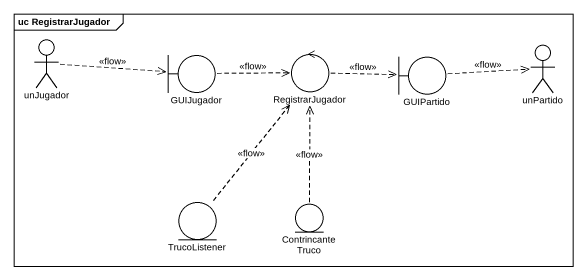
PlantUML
@startuml
mainframe uc RegistrarJugador
actor unJugador
boundary GUIJugador
control RegistrarJugador
boundary GUIPartido
actor unPartido
entity TrucoListener
entity ContrincanteTruco
unJugador .right.> GUIJugador : <<flow>>
GUIJugador .right.> RegistrarJugador : <<flow>>
RegistrarJugador .right.> GUIPartido : <<flow>>
GUIPartido .right.> unPartido : <<flow>>
TrucoListener .up.> RegistrarJugador : <<flow>>
ContrincanteTruco .up.> RegistrarJugador : <<flow>>
@enduml
